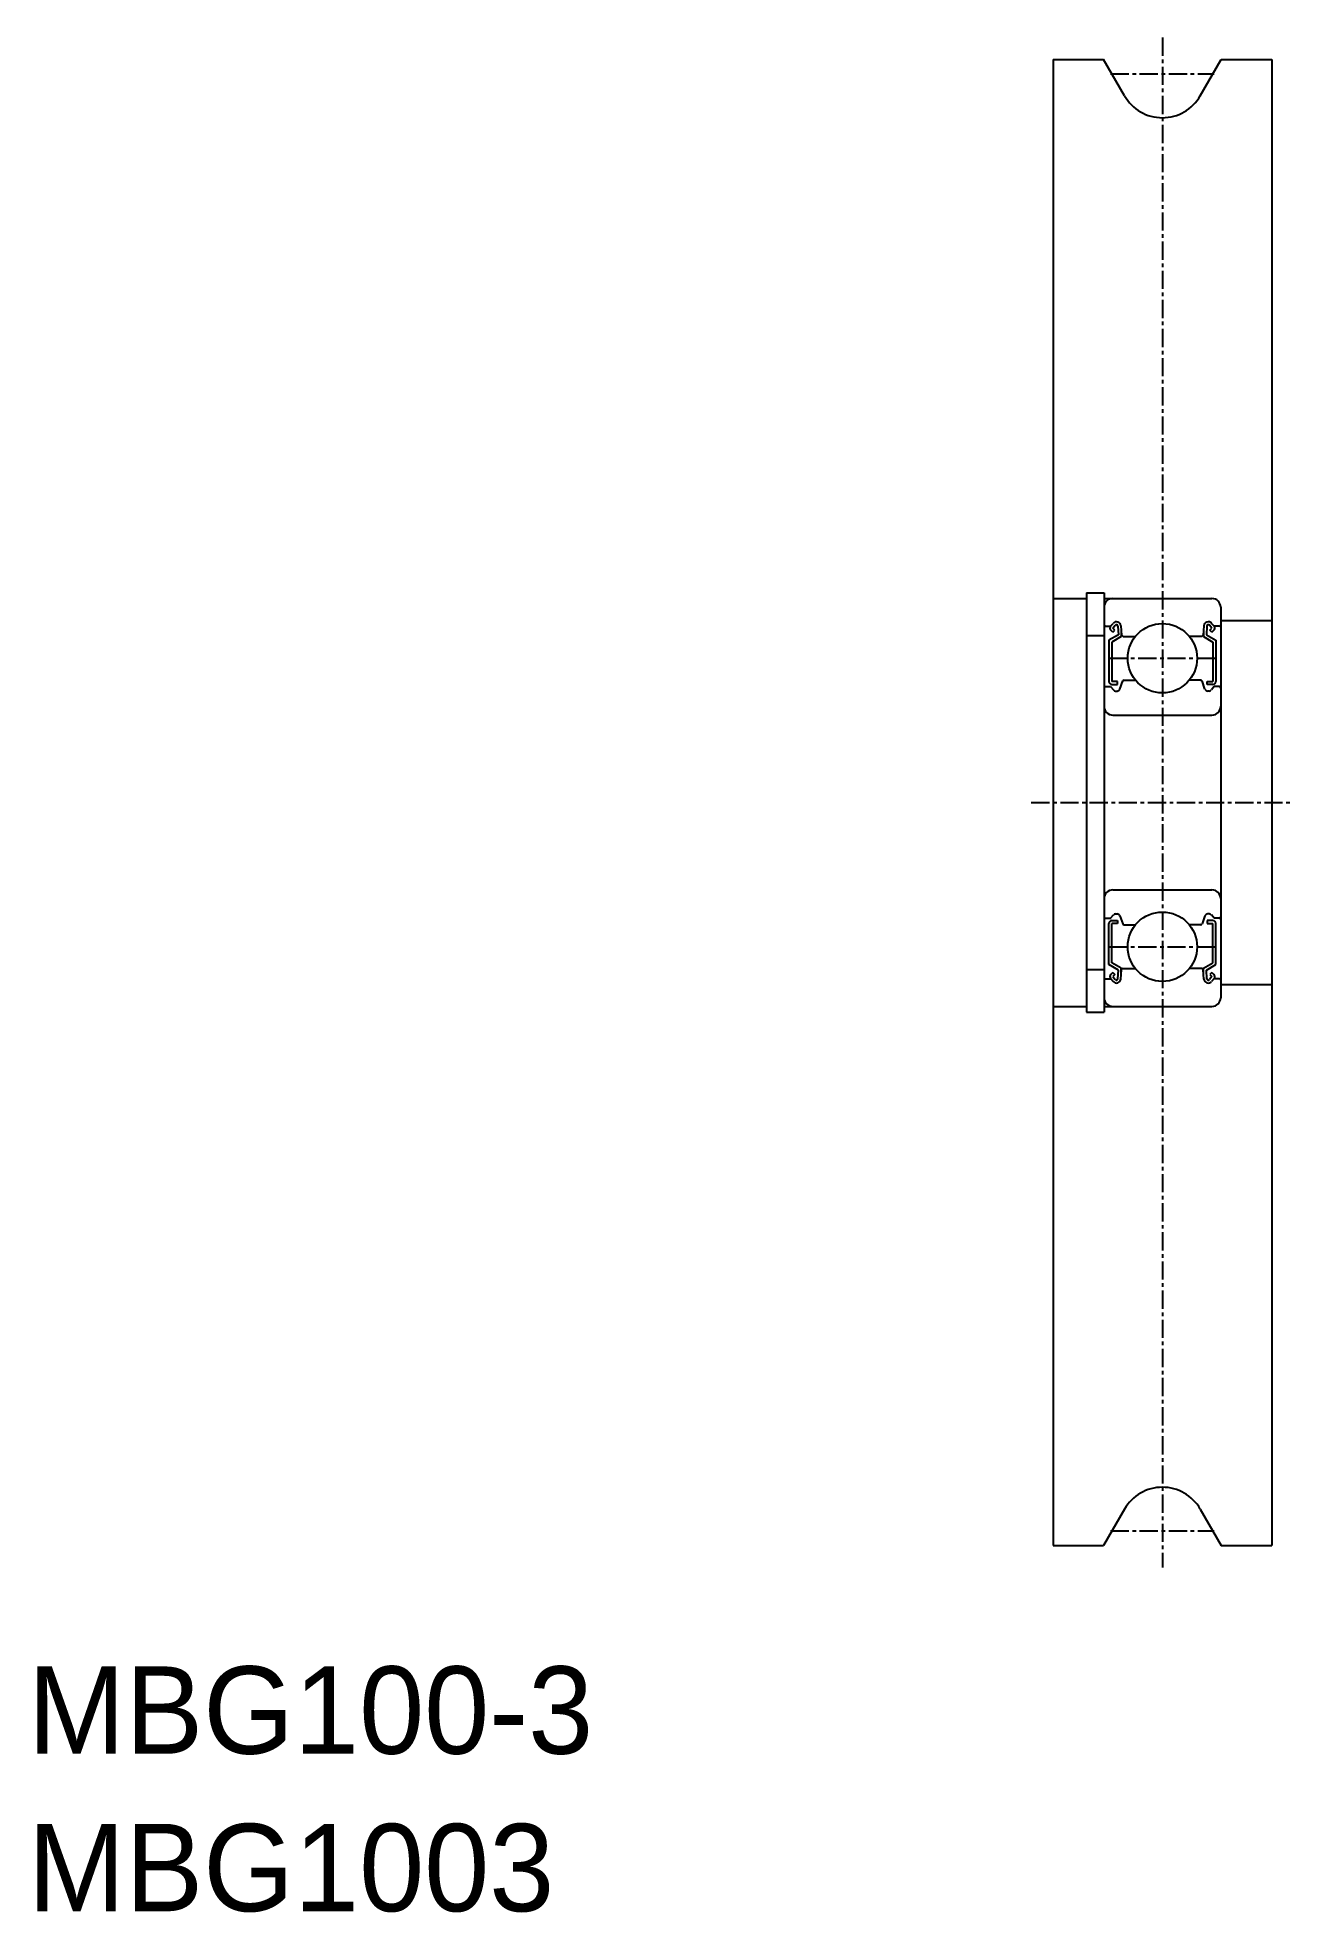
# Model space of a CAD drawing. Extents: x -285 to -199, y -61 to 68.
import ezdxf

# ---------------------------------------------------------------- set-up
doc = ezdxf.new("R2010")
doc.units = 0
doc.linetypes.add('CENTER', pattern=[2, 1.25, -0.25, 0.25, -0.25])
doc.layers.get('0').update_dxf_attribs({"linetype": 'CONTINUOUS'})
doc.layers.add('CENTER', color=1, linetype='CENTER')

msp = doc.modelspace()

# ---------------------------------------------------------------- linework, layer by layer
at = {"color": 7, "linetype": 'CONTINUOUS'}
for p, q in [((-215.63, 66.29), (-212.17, 66.29)), ((-215.63, 66.29), (-215.63, -35.71)), ((-210.73, 63.79), (-212.17, 66.29)), ((-205.53, 63.79), (-204.09, 66.29)), ((-204.09, 66.29), (-200.63, 66.29)), ((-200.63, 66.29), (-200.63, -35.71)), ((-213.33, 29.69), (-212.13, 29.69)), ((-213.33, 29.69), (-213.33, 0.89)), ((-212.13, 29.69), (-212.13, 0.89)), ((-215.63, 29.29), (-213.33, 29.29)), ((-212.13, 29.29), (-204.73, 29.29)), ((-204.13, 28.69), (-204.13, 1.89)), ((-212.03, 27.39), (-211.67, 27.39)), ((-211.68, 27.38), (-211.51, 27.58)), ((-211.53, 26.97), (-211.67, 27.11)), ((-211.53, 27.25), (-211.36, 27.45)), ((-211.39, 27.11), (-211.53, 27.25)), ((-211.53, 26.97), (-211.39, 27.11)), ((-211.18, 27.39), (-211.15, 26.79)), ((-210.98, 27.42), (-210.93, 26.78)), ((-210.95, 27.04), (-210.95, 26.68)), ((-205.28, 27.42), (-205.34, 26.78)), ((-205.31, 27.04), (-205.31, 26.68)), ((-205.08, 27.39), (-205.11, 26.79)), ((-204.73, 27.25), (-204.9, 27.45)), ((-204.88, 27.11), (-204.73, 27.25)), ((-204.73, 26.97), (-204.88, 27.11)), ((-204.58, 27.38), (-204.75, 27.58)), ((-204.73, 26.97), (-204.59, 27.11)), ((-204.23, 27.39), (-204.59, 27.39)), ((-204.13, 27.79), (-200.63, 27.79)), ((-213.33, 26.75), (-212.13, 26.75)), ((-211.15, 26.79), (-211.8, 26.42)), ((-211.8, 26.42), (-211.8, 23.59)), ((-210.95, 26.68), (-211.6, 26.3)), ((-211.6, 26.3), (-211.6, 23.59)), ((-210.83, 26.69), (-209.98, 26.69)), ((-205.43, 26.69), (-206.28, 26.69)), ((-205.31, 26.68), (-204.66, 26.3)), ((-205.11, 26.79), (-204.46, 26.42)), ((-204.66, 26.3), (-204.66, 23.59)), ((-204.46, 26.42), (-204.46, 23.59)), ((-212.03, 23.24), (-211.68, 23.24)), ((-211.68, 23.24), (-211.49, 23.01)), ((-211.2, 23.59), (-211.6, 23.59)), ((-211.6, 23.39), (-211.2, 23.39)), ((-211.2, 23.39), (-211.2, 23.59)), ((-211.05, 23.07), (-210.85, 23.63)), ((-210.76, 23.69), (-209.98, 23.69)), ((-205.51, 23.69), (-206.28, 23.69)), ((-205.21, 23.07), (-205.41, 23.63)), ((-205.06, 23.59), (-204.66, 23.59)), ((-205.06, 23.39), (-205.06, 23.59)), ((-204.66, 23.39), (-205.06, 23.39)), ((-204.58, 23.24), (-204.77, 23.01)), ((-204.23, 23.24), (-204.58, 23.24)), ((-211.34, 22.94), (-211.24, 22.94)), ((-204.93, 22.94), (-205.02, 22.94)), ((-211.53, 21.29), (-204.73, 21.29)), ((-211.53, 9.29), (-204.73, 9.29)), ((-212.03, 7.34), (-211.68, 7.34)), ((-211.8, 4.17), (-211.8, 6.99)), ((-211.68, 7.34), (-211.49, 7.57)), ((-211.6, 7.19), (-211.2, 7.19)), ((-211.2, 6.99), (-211.6, 6.99)), ((-211.6, 4.28), (-211.6, 6.99)), ((-211.34, 7.64), (-211.24, 7.64)), ((-211.2, 7.19), (-211.2, 6.99)), ((-211.05, 7.51), (-210.85, 6.96)), ((-210.76, 6.89), (-209.98, 6.89)), ((-205.51, 6.89), (-206.28, 6.89)), ((-205.21, 7.51), (-205.41, 6.96)), ((-204.66, 7.19), (-205.06, 7.19)), ((-205.06, 7.19), (-205.06, 6.99)), ((-205.06, 6.99), (-204.66, 6.99)), ((-204.93, 7.64), (-205.02, 7.64)), ((-204.58, 7.34), (-204.77, 7.57)), ((-204.66, 4.28), (-204.66, 6.99)), ((-204.23, 7.34), (-204.58, 7.34)), ((-204.46, 4.17), (-204.46, 6.99)), ((-211.15, 3.79), (-211.8, 4.17)), ((-210.95, 3.91), (-211.6, 4.28)), ((-210.95, 3.55), (-210.95, 3.91)), ((-210.83, 3.89), (-209.98, 3.89)), ((-205.43, 3.89), (-206.28, 3.89)), ((-205.31, 3.91), (-204.66, 4.28)), ((-205.31, 3.55), (-205.31, 3.91)), ((-205.11, 3.79), (-204.46, 4.17)), ((-213.33, 3.83), (-212.13, 3.83)), ((-212.03, 3.19), (-211.67, 3.19)), ((-211.68, 3.21), (-211.51, 3)), ((-211.53, 3.62), (-211.67, 3.48)), ((-211.53, 3.62), (-211.39, 3.48)), ((-211.39, 3.48), (-211.53, 3.34)), ((-211.53, 3.34), (-211.36, 3.13)), ((-211.18, 3.19), (-211.15, 3.79)), ((-210.98, 3.17), (-210.93, 3.8)), ((-205.28, 3.17), (-205.34, 3.8)), ((-205.08, 3.19), (-205.11, 3.79)), ((-204.73, 3.34), (-204.9, 3.13)), ((-204.73, 3.62), (-204.88, 3.48)), ((-204.88, 3.48), (-204.73, 3.34)), ((-204.58, 3.21), (-204.75, 3)), ((-204.73, 3.62), (-204.59, 3.48)), ((-204.23, 3.19), (-204.59, 3.19)), ((-204.13, 2.79), (-200.63, 2.79)), ((-215.63, 1.29), (-213.33, 1.29)), ((-212.13, 1.29), (-204.73, 1.29)), ((-213.33, 0.89), (-212.13, 0.89)), ((-210.73, -33.21), (-212.17, -35.71)), ((-205.53, -33.21), (-204.09, -35.71)), ((-215.63, -35.71), (-212.17, -35.71)), ((-204.09, -35.71), (-200.63, -35.71))]:
    msp.add_line(p, q, dxfattribs=at)
for centre in [(-208.13, 25.19), (-208.13, 5.39)]:
    msp.add_circle(centre, 2.38, dxfattribs=at)
for centre, radius, start, end in [((-208.13, 65.29), 3, 210, 330), ((-211.53, 28.69), 0.6, 90, 180), ((-204.73, 28.69), 0.6, 0, 90), ((-212.03, 27.49), 0.1, 180, 270), ((-211.53, 27.25), 0.2, 140.137, 225.002), ((-211.28, 27.39), 0.3, 4.9354, 140.137), ((-211.28, 27.39), 0.1, 3.1017, 139.9503), ((-204.98, 27.39), 0.3, 39.863, 175.0646), ((-204.98, 27.39), 0.1, 40.0497, 176.8983), ((-204.73, 27.25), 0.2, 314.998, 39.863), ((-204.23, 27.49), 0.1, 270, 0), ((-210.83, 26.79), 0.1, 184.9354, 270), ((-205.43, 26.79), 0.1, 270, 355.0646), ((-212.03, 23.14), 0.1, 90, 180.8103), ((-211.6, 23.59), 0.2, 180, 270), ((-210.76, 23.59), 0.1, 90, 159.9916), ((-205.51, 23.59), 0.1, 20.0084, 90), ((-204.66, 23.59), 0.2, 270, 0), ((-204.23, 23.14), 0.1, 359.1897, 90), ((-211.53, 21.89), 0.6, 180, 270), ((-211.34, 23.14), 0.2, 219.9762, 270), ((-211.24, 23.14), 0.2, 270, 339.9916), ((-205.02, 23.14), 0.2, 200.0084, 270), ((-204.93, 23.14), 0.2, 270, 320.0238), ((-204.73, 21.89), 0.6, 270, 0), ((-211.53, 8.69), 0.6, 90, 180), ((-204.73, 8.69), 0.6, 0, 90), ((-212.03, 7.44), 0.1, 179.1897, 270), ((-211.6, 6.99), 0.2, 90, 180), ((-211.34, 7.44), 0.2, 90, 140.0238), ((-211.24, 7.44), 0.2, 20.0084, 90), ((-210.76, 6.99), 0.1, 200.0084, 270), ((-205.51, 6.99), 0.1, 270, 339.9916), ((-205.02, 7.44), 0.2, 90, 159.9916), ((-204.93, 7.44), 0.2, 39.9762, 90), ((-204.66, 6.99), 0.2, 0, 90), ((-204.23, 7.44), 0.1, 270, 0.8103), ((-210.83, 3.79), 0.1, 90, 175.0646), ((-205.43, 3.79), 0.1, 4.9354, 90), ((-212.03, 3.09), 0.1, 90, 180), ((-211.53, 3.34), 0.2, 134.998, 219.863), ((-211.28, 3.2), 0.3, 219.863, 355.0646), ((-211.28, 3.2), 0.1, 220.0497, 356.8983), ((-204.98, 3.2), 0.3, 184.9354, 320.137), ((-204.98, 3.2), 0.1, 183.1017, 319.9503), ((-204.73, 3.34), 0.2, 320.137, 45.002), ((-204.23, 3.09), 0.1, 0, 90), ((-211.53, 1.89), 0.6, 180, 270), ((-204.73, 1.89), 0.6, 270, 0), ((-208.13, -34.71), 3, 30, 150)]:
    msp.add_arc(centre, radius, start, end, dxfattribs=at)
at = {"layer": 'CENTER', "color": 1, "linetype": 'CENTER'}
for p, q in [((-208.13, 67.79), (-208.13, -37.21)), ((-211.69, 65.29), (-204.58, 65.29)), ((-211.79, 25.19), (-204.48, 25.19)), ((-217.13, 15.29), (-199.13, 15.29)), ((-211.79, 5.39), (-204.48, 5.39)), ((-211.69, -34.71), (-204.58, -34.71))]:
    msp.add_line(p, q, dxfattribs=at)

# ---------------------------------------------------------------- texts
at = {"color": 7, "linetype": 'CONTINUOUS'}
for s, p in [('MBG100-3', (-285.99, -50)), ('MBG1003', (-285.99, -60.81))]:
    msp.add_text(s, height=6, dxfattribs=at).set_placement(p)

doc.saveas('drawing.dxf')
